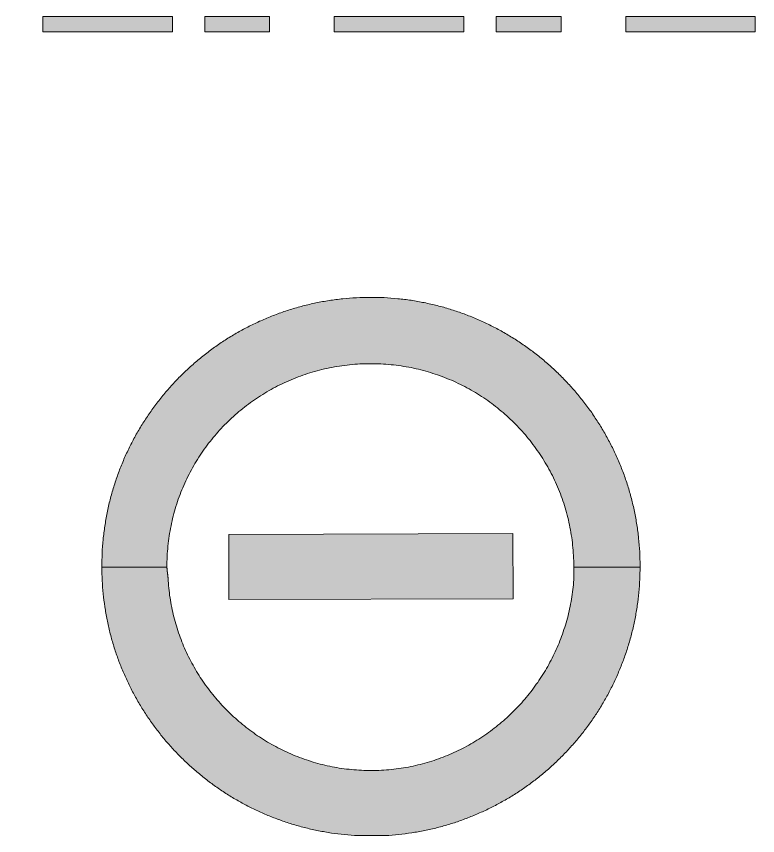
# Model space of a CAD drawing. Header units: inches. Extents: x 77.1 to 123.5, y -169 to -147.1.
# Drawn here: x 98.96 to 111.97, y -161.46 to -147.08 of the extents above; entities that cross this region are included whole.
import ezdxf

# ---------------------------------------------------------------- set-up
doc = ezdxf.new("R2010")
doc.units = ezdxf.units.IN
doc.header["$MEASUREMENT"] = 0
doc.layers.add('Livello 1', color=7, linetype='Continuous')

# ---------------------------------------------------------------- blocks, each defined once
blk = doc.blocks.new('block 3')
at = {"layer": 'Livello 1', "true_color": 0x1c1c1b}
h = blk.add_hatch(color=250, dxfattribs=at)
h.dxf.hatch_style = 2
h.paths.add_polyline_path([(81.803, -147.357), (82.94, -147.357), (82.94, -147.084), (81.803, -147.084)])
h.paths.add_polyline_path([(84.077, -147.357), (86.351, -147.357), (86.351, -147.084), (84.077, -147.084)])
h.paths.add_polyline_path([(86.919, -147.357), (88.056, -147.357), (88.056, -147.084), (86.919, -147.084)])
h.paths.add_polyline_path([(89.193, -147.357), (91.467, -147.357), (91.467, -147.084), (89.193, -147.084)])
h.paths.add_polyline_path([(92.036, -147.357), (93.173, -147.357), (93.173, -147.084), (92.036, -147.084)])
h.paths.add_polyline_path([(94.31, -147.357), (96.584, -147.357), (96.584, -147.084), (94.31, -147.084)])
h.paths.add_polyline_path([(97.152, -147.357), (98.289, -147.357), (98.289, -147.084), (97.152, -147.084)])
h.paths.add_polyline_path([(99.426, -147.357), (101.7, -147.357), (101.7, -147.084), (99.426, -147.084)])
h.paths.add_polyline_path([(102.269, -147.357), (103.406, -147.357), (103.406, -147.084), (102.269, -147.084)])
h.paths.add_polyline_path([(104.542, -147.357), (106.817, -147.357), (106.817, -147.084), (104.542, -147.084)])
h.paths.add_polyline_path([(107.385, -147.357), (108.522, -147.357), (108.522, -147.084), (107.385, -147.084)])
h.paths.add_polyline_path([(109.659, -147.357), (111.933, -147.357), (111.933, -147.084), (109.659, -147.084)])
h.paths.add_polyline_path([(112.501, -147.357), (113.638, -147.357), (113.638, -147.084), (112.501, -147.084)])
h.paths.add_polyline_path([(114.776, -147.357), (117.05, -147.357), (117.05, -147.084), (114.776, -147.084)])
h.paths.add_polyline_path([(117.618, -147.357), (118.755, -147.357), (118.755, -147.084), (117.618, -147.084)])
h.paths.add_polyline_path([(119.892, -147.357), (122.166, -147.357), (122.166, -147.084), (119.892, -147.084)])
at = {"layer": 'Livello 1', "lineweight": 0}
for points in [[(99.426, -147.357), (101.7, -147.357), (101.7, -147.084), (99.426, -147.084), (99.426, -147.357)], [(102.269, -147.357), (103.406, -147.357), (103.406, -147.084), (102.269, -147.084), (102.269, -147.357)], [(104.542, -147.357), (106.817, -147.357), (106.817, -147.084), (104.542, -147.084), (104.542, -147.357)], [(107.385, -147.357), (108.522, -147.357), (108.522, -147.084), (107.385, -147.084), (107.385, -147.357)], [(109.659, -147.357), (111.933, -147.357), (111.933, -147.084), (109.659, -147.084), (109.659, -147.357)]]:
    blk.add_lwpolyline(points, dxfattribs=at)
blk = doc.blocks.new('block 8')
at = {"layer": 'Livello 1', "true_color": 0xffffff}
h = blk.add_hatch(color=7, dxfattribs=at)
h.dxf.hatch_style = 2
edge = h.paths.add_edge_path()
edge.add_spline(control_points=[(108.746, -156.746), (108.746, -156.746), (108.746, -156.739), (108.746, -156.739), (108.746, -156.739), (108.746, -156.731), (108.746, -156.731), (108.746, -156.669), (108.744, -156.608), (108.741, -156.547), (108.737, -156.486), (108.733, -156.426), (108.726, -156.365), (108.72, -156.305), (108.712, -156.246), (108.703, -156.187), (108.694, -156.127), (108.683, -156.069), (108.671, -156.011), (108.659, -155.953), (108.646, -155.895), (108.631, -155.838), (108.616, -155.781), (108.6, -155.725), (108.582, -155.669), (108.565, -155.613), (108.546, -155.558), (108.526, -155.503), (108.505, -155.449), (108.484, -155.395), (108.461, -155.341), (108.438, -155.288), (108.414, -155.236), (108.389, -155.184), (108.364, -155.132), (108.338, -155.081), (108.31, -155.03), (108.282, -154.98), (108.253, -154.93), (108.223, -154.882), (108.194, -154.833), (108.162, -154.785), (108.13, -154.737), (108.098, -154.69), (108.065, -154.644), (108.03, -154.598), (107.996, -154.553), (107.961, -154.508), (107.924, -154.464), (107.888, -154.42), (107.85, -154.377), (107.812, -154.335), (107.773, -154.294), (107.734, -154.252), (107.693, -154.212), (107.653, -154.172), (107.611, -154.133), (107.569, -154.095), (107.527, -154.057), (107.484, -154.02), (107.439, -153.984), (107.395, -153.948), (107.35, -153.913), (107.305, -153.879), (107.259, -153.845), (107.212, -153.812), (107.165, -153.78), (107.117, -153.749), (107.069, -153.718), (107.02, -153.688), (106.971, -153.659), (106.921, -153.631), (106.871, -153.603), (106.82, -153.576), (106.769, -153.55), (106.717, -153.526), (106.665, -153.501), (106.613, -153.477), (106.559, -153.455), (106.506, -153.433), (106.452, -153.412), (106.398, -153.392), (106.343, -153.372), (106.288, -153.354), (106.233, -153.337), (106.177, -153.32), (106.121, -153.304), (106.064, -153.289), (106.007, -153.275), (105.95, -153.262), (105.892, -153.25), (105.834, -153.239), (105.776, -153.229), (105.717, -153.22), (105.659, -153.211), (105.599, -153.204), (105.54, -153.198), (105.48, -153.192), (105.42, -153.187), (105.36, -153.184), (105.299, -153.182), (105.239, -153.18), (105.178, -153.18), (105.116, -153.18), (105.054, -153.182), (104.993, -153.185), (104.932, -153.189), (104.872, -153.193), (104.811, -153.199), (104.751, -153.206), (104.692, -153.213), (104.632, -153.222), (104.573, -153.231), (104.514, -153.242), (104.456, -153.254), (104.398, -153.266), (104.34, -153.279), (104.283, -153.294), (104.226, -153.308), (104.169, -153.324), (104.113, -153.342), (104.057, -153.359), (104.002, -153.378), (103.947, -153.398), (103.892, -153.418), (103.838, -153.439), (103.784, -153.462), (103.731, -153.484), (103.678, -153.508), (103.626, -153.533), (103.574, -153.558), (103.522, -153.584), (103.472, -153.612), (103.421, -153.639), (103.371, -153.668), (103.322, -153.697), (103.273, -153.727), (103.224, -153.758), (103.177, -153.79), (103.129, -153.822), (103.082, -153.855), (103.037, -153.889), (102.991, -153.923), (102.946, -153.959), (102.901, -153.995), (102.857, -154.031), (102.814, -154.068), (102.772, -154.107), (102.729, -154.145), (102.688, -154.184), (102.648, -154.225), (102.607, -154.265), (102.568, -154.306), (102.529, -154.348), (102.491, -154.39), (102.453, -154.433), (102.417, -154.477), (102.381, -154.521), (102.345, -154.566), (102.311, -154.612), (102.277, -154.658), (102.244, -154.704), (102.212, -154.752), (102.179, -154.799), (102.149, -154.847), (102.119, -154.896), (102.089, -154.945), (102.06, -154.995), (102.033, -155.046), (102.005, -155.096), (101.979, -155.147), (101.954, -155.199), (101.929, -155.251), (101.905, -155.304), (101.883, -155.357), (101.86, -155.411), (101.839, -155.465), (101.819, -155.519), (101.799, -155.574), (101.78, -155.629), (101.763, -155.685), (101.746, -155.741), (101.73, -155.798), (101.715, -155.855), (101.701, -155.912), (101.687, -155.969), (101.676, -156.028), (101.664, -156.086), (101.653, -156.144), (101.645, -156.204), (101.636, -156.263), (101.628, -156.322), (101.622, -156.383), (101.616, -156.443), (101.612, -156.503), (101.609, -156.564), (101.606, -156.625), (101.604, -156.687), (101.605, -156.748), (101.605, -156.749), (101.605, -156.75), (101.605, -156.751), (101.605, -156.751), (100.462, -156.751), (100.462, -156.751), (100.462, -156.669), (100.464, -156.588), (100.467, -156.508), (100.471, -156.427), (100.477, -156.347), (100.485, -156.267), (100.493, -156.188), (100.503, -156.109), (100.515, -156.03), (100.526, -155.952), (100.54, -155.874), (100.555, -155.797), (100.571, -155.72), (100.588, -155.644), (100.607, -155.568), (100.627, -155.493), (100.648, -155.418), (100.67, -155.344), (100.693, -155.27), (100.718, -155.196), (100.744, -155.124), (100.77, -155.051), (100.798, -154.98), (100.828, -154.909), (100.858, -154.838), (100.889, -154.768), (100.922, -154.699), (100.955, -154.631), (100.989, -154.563), (101.026, -154.495), (101.062, -154.428), (101.099, -154.362), (101.139, -154.297), (101.178, -154.232), (101.219, -154.168), (101.261, -154.105), (101.303, -154.043), (101.347, -153.981), (101.392, -153.92), (101.437, -153.859), (101.484, -153.8), (101.532, -153.741), (101.58, -153.683), (101.629, -153.626), (101.68, -153.57), (101.73, -153.514), (101.782, -153.459), (101.835, -153.405), (101.889, -153.352), (101.943, -153.299), (101.999, -153.249), (102.055, -153.198), (102.112, -153.148), (102.17, -153.1), (102.228, -153.052), (102.288, -153.005), (102.348, -152.959), (102.409, -152.914), (102.47, -152.87), (102.533, -152.827), (102.596, -152.785), (102.659, -152.744), (102.724, -152.704), (102.789, -152.665), (102.855, -152.627), (102.922, -152.59), (102.989, -152.554), (103.056, -152.519), (103.125, -152.485), (103.194, -152.452), (103.264, -152.421), (103.334, -152.391), (103.405, -152.361), (103.476, -152.332), (103.549, -152.306), (103.621, -152.279), (103.694, -152.254), (103.768, -152.231), (103.842, -152.208), (103.917, -152.186), (103.993, -152.167), (104.068, -152.147), (104.144, -152.13), (104.221, -152.114), (104.298, -152.098), (104.376, -152.084), (104.454, -152.072), (104.532, -152.06), (104.611, -152.049), (104.691, -152.041), (104.77, -152.033), (104.85, -152.027), (104.931, -152.022), (105.012, -152.018), (105.093, -152.016), (105.175, -152.016), (105.256, -152.015), (105.336, -152.017), (105.416, -152.021), (105.497, -152.025), (105.576, -152.031), (105.655, -152.039), (105.734, -152.047), (105.813, -152.057), (105.891, -152.068), (105.968, -152.08), (106.046, -152.094), (106.122, -152.109), (106.199, -152.125), (106.275, -152.142), (106.35, -152.161), (106.426, -152.18), (106.5, -152.201), (106.574, -152.224), (106.648, -152.247), (106.721, -152.272), (106.793, -152.298), (106.865, -152.324), (106.937, -152.352), (107.008, -152.382), (107.078, -152.411), (107.148, -152.443), (107.217, -152.476), (107.286, -152.509), (107.354, -152.543), (107.421, -152.579), (107.488, -152.615), (107.554, -152.653), (107.619, -152.692), (107.684, -152.732), (107.748, -152.772), (107.811, -152.815), (107.874, -152.857), (107.936, -152.901), (107.996, -152.946), (108.057, -152.991), (108.117, -153.037), (108.175, -153.085), (108.234, -153.133), (108.291, -153.183), (108.348, -153.233), (108.404, -153.284), (108.459, -153.336), (108.512, -153.389), (108.566, -153.442), (108.618, -153.497), (108.67, -153.553), (108.721, -153.609), (108.77, -153.666), (108.819, -153.724), (108.867, -153.782), (108.914, -153.841), (108.96, -153.902), (109.006, -153.962), (109.05, -154.024), (109.093, -154.087), (109.135, -154.149), (109.177, -154.213), (109.217, -154.278), (109.256, -154.343), (109.295, -154.409), (109.331, -154.476), (109.368, -154.542), (109.403, -154.61), (109.437, -154.679), (109.47, -154.748), (109.502, -154.817), (109.532, -154.888), (109.562, -154.959), (109.591, -155.03), (109.618, -155.103), (109.645, -155.175), (109.67, -155.248), (109.693, -155.322), (109.716, -155.396), (109.738, -155.471), (109.758, -155.546), (109.777, -155.622), (109.795, -155.698), (109.811, -155.775), (109.827, -155.852), (109.841, -155.93), (109.854, -156.008), (109.866, -156.086), (109.876, -156.165), (109.884, -156.245), (109.893, -156.324), (109.899, -156.404), (109.903, -156.485), (109.908, -156.566), (109.91, -156.647), (109.91, -156.728), (109.91, -156.736), (109.91, -156.743), (109.91, -156.751), (109.91, -156.751), (108.746, -156.751), (108.746, -156.751), (108.746, -156.751), (108.746, -156.746), (108.746, -156.746)], knot_values=[0, 0, 0, 0, 1, 1, 1, 2, 2, 2, 3, 3, 3, 4, 4, 4, 5, 5, 5, 6, 6, 6, 7, 7, 7, 8, 8, 8, 9, 9, 9, 10, 10, 10, 11, 11, 11, 12, 12, 12, 13, 13, 13, 14, 14, 14, 15, 15, 15, 16, 16, 16, 17, 17, 17, 18, 18, 18, 19, 19, 19, 20, 20, 20, 21, 21, 21, 22, 22, 22, 23, 23, 23, 24, 24, 24, 25, 25, 25, 26, 26, 26, 27, 27, 27, 28, 28, 28, 29, 29, 29, 30, 30, 30, 31, 31, 31, 32, 32, 32, 33, 33, 33, 34, 34, 34, 35, 35, 35, 36, 36, 36, 37, 37, 37, 38, 38, 38, 39, 39, 39, 40, 40, 40, 41, 41, 41, 42, 42, 42, 43, 43, 43, 44, 44, 44, 45, 45, 45, 46, 46, 46, 47, 47, 47, 48, 48, 48, 49, 49, 49, 50, 50, 50, 51, 51, 51, 52, 52, 52, 53, 53, 53, 54, 54, 54, 55, 55, 55, 56, 56, 56, 57, 57, 57, 58, 58, 58, 59, 59, 59, 60, 60, 60, 61, 61, 61, 62, 62, 62, 63, 63, 63, 64, 64, 64, 65, 65, 65, 66, 66, 66, 67, 67, 67, 68, 68, 68, 69, 69, 69, 70, 70, 70, 71, 71, 71, 72, 72, 72, 73, 73, 73, 74, 74, 74, 75, 75, 75, 76, 76, 76, 77, 77, 77, 78, 78, 78, 79, 79, 79, 80, 80, 80, 81, 81, 81, 82, 82, 82, 83, 83, 83, 84, 84, 84, 85, 85, 85, 86, 86, 86, 87, 87, 87, 88, 88, 88, 89, 89, 89, 90, 90, 90, 91, 91, 91, 92, 92, 92, 93, 93, 93, 94, 94, 94, 95, 95, 95, 96, 96, 96, 97, 97, 97, 98, 98, 98, 99, 99, 99, 100, 100, 100, 101, 101, 101, 102, 102, 102, 103, 103, 103, 104, 104, 104, 105, 105, 105, 106, 106, 106, 107, 107, 107, 108, 108, 108, 109, 109, 109, 110, 110, 110, 111, 111, 111, 112, 112, 112, 113, 113, 113, 114, 114, 114, 115, 115, 115, 116, 116, 116, 117, 117, 117, 118, 118, 118, 119, 119, 119, 120, 120, 120, 121, 121, 121, 122, 122, 122, 123, 123, 123, 124, 124, 124, 125, 125, 125, 126, 126, 126, 127, 127, 127, 128, 128, 128, 129, 129, 129, 130, 130, 130, 131, 131, 131, 132, 132, 132, 133, 133, 133, 134, 134, 134, 135, 135, 135, 135], degree=3, periodic=1)
h = blk.add_hatch(color=7, dxfattribs=at)
h.dxf.hatch_style = 2
edge = h.paths.add_edge_path()
edge.add_spline(control_points=[(109.888, -157.197), (109.881, -157.273), (109.872, -157.35), (109.861, -157.426), (109.85, -157.502), (109.837, -157.577), (109.822, -157.652), (109.808, -157.726), (109.792, -157.8), (109.774, -157.874), (109.756, -157.947), (109.736, -158.02), (109.714, -158.092), (109.693, -158.164), (109.67, -158.235), (109.645, -158.306), (109.621, -158.376), (109.594, -158.446), (109.566, -158.515), (109.538, -158.584), (109.509, -158.652), (109.478, -158.719), (109.447, -158.787), (109.414, -158.853), (109.38, -158.918), (109.346, -158.984), (109.311, -159.049), (109.274, -159.112), (109.237, -159.176), (109.198, -159.239), (109.159, -159.301), (109.119, -159.362), (109.077, -159.423), (109.035, -159.483), (108.992, -159.543), (108.948, -159.601), (108.903, -159.659), (108.858, -159.717), (108.811, -159.773), (108.763, -159.829), (108.716, -159.884), (108.666, -159.939), (108.616, -159.992), (108.566, -160.045), (108.514, -160.097), (108.461, -160.148), (108.409, -160.198), (108.355, -160.248), (108.3, -160.296), (108.245, -160.345), (108.188, -160.392), (108.131, -160.437), (108.074, -160.483), (108.015, -160.528), (107.956, -160.571), (107.897, -160.614), (107.836, -160.656), (107.775, -160.696), (107.713, -160.736), (107.651, -160.775), (107.587, -160.813), (107.524, -160.85), (107.459, -160.887), (107.394, -160.921), (107.329, -160.956), (107.262, -160.989), (107.195, -161.021), (107.128, -161.052), (107.06, -161.082), (106.991, -161.111), (106.922, -161.139), (106.853, -161.166), (106.782, -161.192), (106.712, -161.217), (106.641, -161.241), (106.569, -161.263), (106.497, -161.285), (106.424, -161.305), (106.351, -161.324), (106.277, -161.343), (106.203, -161.36), (106.128, -161.375), (106.054, -161.39), (105.978, -161.403), (105.902, -161.415), (105.826, -161.427), (105.75, -161.437), (105.672, -161.445), (105.595, -161.453), (105.517, -161.459), (105.439, -161.463), (105.439, -161.463), (105.424, -161.463), (105.424, -161.463), (105.424, -161.463), (105.409, -161.463), (105.409, -161.463), (105.409, -161.463), (105.394, -161.463), (105.394, -161.463), (105.394, -161.463), (105.379, -161.463), (105.379, -161.463), (105.379, -161.463), (105.364, -161.463), (105.364, -161.463), (105.364, -161.463), (105.349, -161.463), (105.349, -161.463), (105.349, -161.463), (105.333, -161.464), (105.333, -161.464), (105.333, -161.464), (105.318, -161.464), (105.318, -161.464), (105.318, -161.464), (105.303, -161.464), (105.303, -161.464), (105.303, -161.464), (105.288, -161.464), (105.288, -161.464), (105.288, -161.464), (105.273, -161.464), (105.273, -161.464), (105.273, -161.464), (105.258, -161.464), (105.258, -161.464), (105.258, -161.464), (105.243, -161.464), (105.243, -161.464), (105.243, -161.464), (105.228, -161.464), (105.228, -161.464), (105.228, -161.464), (105.213, -161.464), (105.213, -161.464), (105.213, -161.464), (105.197, -161.464), (105.197, -161.464), (105.197, -161.464), (105.182, -161.464), (105.182, -161.464), (105.182, -161.464), (105.167, -161.464), (105.167, -161.464), (105.167, -161.464), (105.152, -161.464), (105.152, -161.464), (105.152, -161.464), (105.137, -161.464), (105.137, -161.464), (105.137, -161.464), (105.122, -161.464), (105.122, -161.464), (105.122, -161.464), (105.107, -161.464), (105.107, -161.464), (105.107, -161.464), (105.092, -161.464), (105.092, -161.464), (105.092, -161.464), (105.077, -161.464), (105.077, -161.464), (105.077, -161.464), (105.062, -161.464), (105.062, -161.464), (105.062, -161.464), (105.046, -161.464), (105.046, -161.464), (105.046, -161.464), (105.031, -161.464), (105.031, -161.464), (105.031, -161.464), (105.016, -161.464), (105.016, -161.464), (105.016, -161.464), (105.001, -161.464), (105.001, -161.464), (105.001, -161.464), (104.986, -161.464), (104.986, -161.464), (104.986, -161.464), (104.971, -161.464), (104.971, -161.464), (104.971, -161.464), (104.956, -161.464), (104.956, -161.464), (104.878, -161.46), (104.8, -161.455), (104.723, -161.447), (104.645, -161.439), (104.569, -161.43), (104.493, -161.419), (104.416, -161.407), (104.341, -161.394), (104.266, -161.379), (104.191, -161.364), (104.117, -161.348), (104.044, -161.329), (103.97, -161.311), (103.897, -161.291), (103.825, -161.269), (103.753, -161.248), (103.682, -161.224), (103.611, -161.199), (103.541, -161.174), (103.471, -161.148), (103.402, -161.119), (103.333, -161.091), (103.265, -161.062), (103.198, -161.03), (103.13, -160.999), (103.064, -160.966), (102.998, -160.932), (102.933, -160.898), (102.868, -160.862), (102.805, -160.824), (102.741, -160.787), (102.678, -160.749), (102.617, -160.708), (102.555, -160.668), (102.494, -160.627), (102.435, -160.584), (102.375, -160.541), (102.316, -160.497), (102.259, -160.452), (102.201, -160.406), (102.145, -160.359), (102.09, -160.311), (102.034, -160.263), (101.98, -160.214), (101.927, -160.163), (101.874, -160.113), (101.822, -160.061), (101.772, -160.008), (101.721, -159.955), (101.672, -159.901), (101.624, -159.846), (101.575, -159.791), (101.529, -159.734), (101.483, -159.677), (101.438, -159.62), (101.393, -159.561), (101.35, -159.501), (101.308, -159.442), (101.266, -159.381), (101.226, -159.32), (101.186, -159.258), (101.147, -159.196), (101.11, -159.132), (101.073, -159.069), (101.037, -159.004), (101.002, -158.939), (100.968, -158.873), (100.935, -158.807), (100.904, -158.74), (100.872, -158.673), (100.843, -158.605), (100.814, -158.536), (100.786, -158.467), (100.759, -158.397), (100.734, -158.327), (100.709, -158.257), (100.686, -158.186), (100.664, -158.114), (100.642, -158.042), (100.622, -157.969), (100.604, -157.896), (100.586, -157.823), (100.569, -157.749), (100.554, -157.674), (100.539, -157.599), (100.526, -157.524), (100.515, -157.448), (100.503, -157.373), (100.494, -157.296), (100.486, -157.219), (100.478, -157.142), (100.472, -157.065), (100.468, -156.987), (100.464, -156.909), (100.462, -156.83), (100.462, -156.751), (100.462, -156.751), (100.462, -156.751), (100.462, -156.751), (100.462, -156.751), (101.605, -156.751), (101.605, -156.751), (101.605, -156.752), (101.605, -156.753), (101.605, -156.755), (101.605, -156.757), (101.605, -156.759), (101.605, -156.761), (101.605, -156.763), (101.605, -156.766), (101.605, -156.768), (101.605, -156.77), (101.605, -156.773), (101.606, -156.775), (101.606, -156.777), (101.606, -156.78), (101.606, -156.782), (101.606, -156.785), (101.606, -156.787), (101.607, -156.79), (101.607, -156.792), (101.607, -156.795), (101.607, -156.797), (101.608, -156.8), (101.608, -156.802), (101.608, -156.805), (101.608, -156.807), (101.609, -156.81), (101.609, -156.813), (101.609, -156.815), (101.61, -156.818), (101.61, -156.82), (101.61, -156.823), (101.61, -156.826), (101.611, -156.828), (101.611, -156.831), (101.611, -156.834), (101.612, -156.836), (101.612, -156.839), (101.612, -156.842), (101.613, -156.845), (101.613, -156.847), (101.613, -156.85), (101.614, -156.853), (101.614, -156.856), (101.614, -156.858), (101.615, -156.861), (101.615, -156.864), (101.615, -156.867), (101.616, -156.869), (101.616, -156.872), (101.617, -156.875), (101.617, -156.877), (101.617, -156.88), (101.618, -156.883), (101.618, -156.886), (101.618, -156.888), (101.619, -156.891), (101.619, -156.894), (101.619, -156.897), (101.62, -156.899), (101.62, -156.902), (101.62, -156.905), (101.621, -156.907), (101.621, -156.91), (101.621, -156.913), (101.622, -156.915), (101.622, -156.918), (101.622, -156.921), (101.622, -156.923), (101.623, -156.926), (101.623, -156.929), (101.623, -156.931), (101.624, -156.934), (101.624, -156.936), (101.624, -156.939), (101.624, -156.941), (101.625, -156.944), (101.625, -156.946), (101.625, -156.949), (101.625, -156.951), (101.625, -156.954), (101.626, -156.956), (101.626, -156.959), (101.626, -156.961), (101.626, -156.963), (101.626, -156.966), (101.626, -156.968), (101.627, -156.97), (101.627, -156.973), (101.627, -156.975), (101.627, -156.977), (101.627, -156.979), (101.627, -156.982), (101.627, -156.984), (101.627, -156.986), (101.627, -156.988), (101.627, -156.99), (101.631, -157.048), (101.636, -157.105), (101.642, -157.162), (101.648, -157.219), (101.656, -157.276), (101.665, -157.332), (101.674, -157.388), (101.685, -157.444), (101.697, -157.499), (101.708, -157.554), (101.721, -157.609), (101.736, -157.663), (101.75, -157.718), (101.766, -157.771), (101.783, -157.825), (101.799, -157.878), (101.818, -157.931), (101.837, -157.983), (101.856, -158.035), (101.877, -158.087), (101.898, -158.138), (101.92, -158.189), (101.943, -158.24), (101.967, -158.29), (101.991, -158.34), (102.016, -158.389), (102.043, -158.438), (102.069, -158.486), (102.096, -158.534), (102.125, -158.581), (102.153, -158.629), (102.183, -158.675), (102.213, -158.721), (102.244, -158.767), (102.275, -158.812), (102.308, -158.856), (102.341, -158.901), (102.374, -158.944), (102.409, -158.987), (102.443, -159.03), (102.479, -159.072), (102.515, -159.113), (102.552, -159.154), (102.589, -159.194), (102.628, -159.234), (102.666, -159.273), (102.705, -159.312), (102.745, -159.349), (102.785, -159.387), (102.826, -159.424), (102.868, -159.46), (102.91, -159.496), (102.952, -159.53), (102.996, -159.564), (103.039, -159.598), (103.083, -159.631), (103.128, -159.663), (103.173, -159.695), (103.219, -159.726), (103.266, -159.756), (103.312, -159.786), (103.359, -159.815), (103.407, -159.842), (103.455, -159.87), (103.504, -159.897), (103.553, -159.922), (103.602, -159.948), (103.652, -159.972), (103.703, -159.996), (103.753, -160.019), (103.804, -160.041), (103.856, -160.062), (103.908, -160.083), (103.96, -160.103), (104.013, -160.122), (104.066, -160.14), (104.12, -160.158), (104.174, -160.174), (104.228, -160.19), (104.282, -160.205), (104.337, -160.218), (104.392, -160.232), (104.448, -160.244), (104.504, -160.255), (104.56, -160.266), (104.616, -160.276), (104.673, -160.284), (104.73, -160.292), (104.787, -160.299), (104.845, -160.305), (104.902, -160.311), (104.96, -160.315), (105.019, -160.317), (105.077, -160.32), (105.136, -160.322), (105.195, -160.321), (105.254, -160.321), (105.312, -160.32), (105.371, -160.317), (105.429, -160.314), (105.487, -160.309), (105.545, -160.303), (105.602, -160.297), (105.659, -160.29), (105.716, -160.282), (105.773, -160.273), (105.829, -160.263), (105.885, -160.252), (105.94, -160.241), (105.996, -160.228), (106.05, -160.214), (106.105, -160.2), (106.16, -160.185), (106.213, -160.169), (106.267, -160.152), (106.32, -160.135), (106.373, -160.116), (106.425, -160.097), (106.477, -160.077), (106.529, -160.056), (106.58, -160.035), (106.631, -160.012), (106.681, -159.989), (106.732, -159.965), (106.781, -159.94), (106.83, -159.915), (106.879, -159.889), (106.927, -159.862), (106.975, -159.834), (107.022, -159.806), (107.069, -159.777), (107.115, -159.747), (107.161, -159.717), (107.207, -159.685), (107.251, -159.653), (107.296, -159.621), (107.34, -159.588), (107.383, -159.554), (107.426, -159.52), (107.468, -159.485), (107.51, -159.449), (107.551, -159.413), (107.592, -159.376), (107.631, -159.338), (107.671, -159.3), (107.71, -159.261), (107.748, -159.221), (107.786, -159.182), (107.823, -159.141), (107.859, -159.1), (107.895, -159.059), (107.931, -159.017), (107.965, -158.974), (107.999, -158.931), (108.032, -158.887), (108.065, -158.842), (108.097, -158.798), (108.128, -158.753), (108.159, -158.707), (108.189, -158.661), (108.218, -158.614), (108.247, -158.567), (108.275, -158.519), (108.302, -158.471), (108.328, -158.422), (108.354, -158.374), (108.379, -158.324), (108.403, -158.274), (108.427, -158.224), (108.45, -158.174), (108.472, -158.122), (108.493, -158.071), (108.514, -158.019), (108.533, -157.967), (108.552, -157.915), (108.571, -157.862), (108.587, -157.808), (108.604, -157.755), (108.62, -157.701), (108.635, -157.647), (108.649, -157.592), (108.662, -157.537), (108.674, -157.482), (108.686, -157.427), (108.697, -157.371), (108.706, -157.315), (108.715, -157.259), (108.724, -157.202), (108.73, -157.145), (108.737, -157.088), (108.742, -157.031), (108.746, -156.973), (108.746, -156.973), (108.746, -156.965), (108.746, -156.965), (108.746, -156.965), (108.746, -156.958), (108.746, -156.958), (108.746, -156.958), (108.746, -156.95), (108.746, -156.95), (108.746, -156.95), (108.746, -156.943), (108.746, -156.943), (108.746, -156.943), (108.746, -156.935), (108.746, -156.935), (108.746, -156.935), (108.746, -156.928), (108.746, -156.928), (108.746, -156.928), (108.746, -156.92), (108.746, -156.92), (108.746, -156.92), (108.746, -156.912), (108.746, -156.912), (108.746, -156.912), (108.746, -156.905), (108.746, -156.905), (108.746, -156.905), (108.746, -156.897), (108.746, -156.897), (108.746, -156.897), (108.746, -156.89), (108.746, -156.89), (108.746, -156.89), (108.746, -156.882), (108.746, -156.882), (108.746, -156.882), (108.746, -156.875), (108.746, -156.875), (108.746, -156.875), (108.746, -156.867), (108.746, -156.867), (108.746, -156.867), (108.746, -156.86), (108.746, -156.86), (108.746, -156.86), (108.746, -156.852), (108.746, -156.852), (108.746, -156.852), (108.746, -156.845), (108.746, -156.845), (108.746, -156.845), (108.746, -156.837), (108.746, -156.837), (108.746, -156.837), (108.746, -156.829), (108.746, -156.829), (108.746, -156.829), (108.746, -156.822), (108.746, -156.822), (108.746, -156.822), (108.746, -156.814), (108.746, -156.814), (108.746, -156.814), (108.746, -156.807), (108.746, -156.807), (108.746, -156.807), (108.746, -156.799), (108.746, -156.799), (108.746, -156.799), (108.746, -156.792), (108.746, -156.792), (108.746, -156.792), (108.746, -156.784), (108.746, -156.784), (108.746, -156.784), (108.746, -156.777), (108.746, -156.777), (108.746, -156.777), (108.746, -156.769), (108.746, -156.769), (108.746, -156.769), (108.746, -156.761), (108.746, -156.761), (108.746, -156.761), (108.746, -156.754), (108.746, -156.754), (108.746, -156.754), (108.746, -156.751), (108.746, -156.751), (108.746, -156.751), (109.91, -156.751), (109.91, -156.751), (109.909, -156.822), (109.908, -156.893), (109.905, -156.964), (109.901, -157.042), (109.896, -157.12), (109.888, -157.197)], knot_values=[0, 0, 0, 0, 1, 1, 1, 2, 2, 2, 3, 3, 3, 4, 4, 4, 5, 5, 5, 6, 6, 6, 7, 7, 7, 8, 8, 8, 9, 9, 9, 10, 10, 10, 11, 11, 11, 12, 12, 12, 13, 13, 13, 14, 14, 14, 15, 15, 15, 16, 16, 16, 17, 17, 17, 18, 18, 18, 19, 19, 19, 20, 20, 20, 21, 21, 21, 22, 22, 22, 23, 23, 23, 24, 24, 24, 25, 25, 25, 26, 26, 26, 27, 27, 27, 28, 28, 28, 29, 29, 29, 30, 30, 30, 31, 31, 31, 32, 32, 32, 33, 33, 33, 34, 34, 34, 35, 35, 35, 36, 36, 36, 37, 37, 37, 38, 38, 38, 39, 39, 39, 40, 40, 40, 41, 41, 41, 42, 42, 42, 43, 43, 43, 44, 44, 44, 45, 45, 45, 46, 46, 46, 47, 47, 47, 48, 48, 48, 49, 49, 49, 50, 50, 50, 51, 51, 51, 52, 52, 52, 53, 53, 53, 54, 54, 54, 55, 55, 55, 56, 56, 56, 57, 57, 57, 58, 58, 58, 59, 59, 59, 60, 60, 60, 61, 61, 61, 62, 62, 62, 63, 63, 63, 64, 64, 64, 65, 65, 65, 66, 66, 66, 67, 67, 67, 68, 68, 68, 69, 69, 69, 70, 70, 70, 71, 71, 71, 72, 72, 72, 73, 73, 73, 74, 74, 74, 75, 75, 75, 76, 76, 76, 77, 77, 77, 78, 78, 78, 79, 79, 79, 80, 80, 80, 81, 81, 81, 82, 82, 82, 83, 83, 83, 84, 84, 84, 85, 85, 85, 86, 86, 86, 87, 87, 87, 88, 88, 88, 89, 89, 89, 90, 90, 90, 91, 91, 91, 92, 92, 92, 93, 93, 93, 94, 94, 94, 95, 95, 95, 96, 96, 96, 97, 97, 97, 98, 98, 98, 99, 99, 99, 100, 100, 100, 101, 101, 101, 102, 102, 102, 103, 103, 103, 104, 104, 104, 105, 105, 105, 106, 106, 106, 107, 107, 107, 108, 108, 108, 109, 109, 109, 110, 110, 110, 111, 111, 111, 112, 112, 112, 113, 113, 113, 114, 114, 114, 115, 115, 115, 116, 116, 116, 117, 117, 117, 118, 118, 118, 119, 119, 119, 120, 120, 120, 121, 121, 121, 122, 122, 122, 123, 123, 123, 124, 124, 124, 125, 125, 125, 126, 126, 126, 127, 127, 127, 128, 128, 128, 129, 129, 129, 130, 130, 130, 131, 131, 131, 132, 132, 132, 133, 133, 133, 134, 134, 134, 135, 135, 135, 136, 136, 136, 137, 137, 137, 138, 138, 138, 139, 139, 139, 140, 140, 140, 141, 141, 141, 142, 142, 142, 143, 143, 143, 144, 144, 144, 145, 145, 145, 146, 146, 146, 147, 147, 147, 148, 148, 148, 149, 149, 149, 150, 150, 150, 151, 151, 151, 152, 152, 152, 153, 153, 153, 154, 154, 154, 155, 155, 155, 156, 156, 156, 157, 157, 157, 158, 158, 158, 159, 159, 159, 160, 160, 160, 161, 161, 161, 162, 162, 162, 163, 163, 163, 164, 164, 164, 165, 165, 165, 166, 166, 166, 167, 167, 167, 168, 168, 168, 169, 169, 169, 170, 170, 170, 171, 171, 171, 172, 172, 172, 173, 173, 173, 174, 174, 174, 175, 175, 175, 176, 176, 176, 177, 177, 177, 178, 178, 178, 179, 179, 179, 180, 180, 180, 181, 181, 181, 182, 182, 182, 183, 183, 183, 184, 184, 184, 185, 185, 185, 186, 186, 186, 187, 187, 187, 188, 188, 188, 189, 189, 189, 190, 190, 190, 191, 191, 191, 192, 192, 192, 193, 193, 193, 194, 194, 194, 195, 195, 195, 196, 196, 196, 197, 197, 197, 198, 198, 198, 199, 199, 199, 200, 200, 200, 201, 201, 201, 202, 202, 202, 203, 203, 203, 204, 204, 204, 205, 205, 205, 206, 206, 206, 207, 207, 207, 208, 208, 208, 209, 209, 209, 210, 210, 210, 211, 211, 211, 212, 212, 212, 213, 213, 213, 214, 214, 214, 215, 215, 215, 216, 216, 216, 217, 217, 217, 218, 218, 218, 219, 219, 219, 220, 220, 220, 221, 221, 221, 222, 222, 222, 223, 223, 223, 224, 224, 224, 225, 225, 225, 225], degree=3, periodic=1)
at = {"layer": 'Livello 1', "lineweight": 0}
for points, knots in [([(108.746, -156.746), (108.746, -156.746), (108.746, -156.739), (108.746, -156.739), (108.746, -156.739), (108.746, -156.731), (108.746, -156.731), (108.746, -156.669), (108.744, -156.608), (108.741, -156.547), (108.737, -156.486), (108.733, -156.426), (108.726, -156.365), (108.72, -156.305), (108.712, -156.246), (108.703, -156.187), (108.694, -156.127), (108.683, -156.069), (108.671, -156.011), (108.659, -155.953), (108.646, -155.895), (108.631, -155.838), (108.616, -155.781), (108.6, -155.725), (108.582, -155.669), (108.565, -155.613), (108.546, -155.558), (108.526, -155.503), (108.505, -155.449), (108.484, -155.395), (108.461, -155.341), (108.438, -155.288), (108.414, -155.236), (108.389, -155.184), (108.364, -155.132), (108.338, -155.081), (108.31, -155.03), (108.282, -154.98), (108.253, -154.93), (108.223, -154.882), (108.194, -154.833), (108.162, -154.785), (108.13, -154.737), (108.098, -154.69), (108.065, -154.644), (108.03, -154.598), (107.996, -154.553), (107.961, -154.508), (107.924, -154.464), (107.888, -154.42), (107.85, -154.377), (107.812, -154.335), (107.773, -154.294), (107.734, -154.252), (107.693, -154.212), (107.653, -154.172), (107.611, -154.133), (107.569, -154.095), (107.527, -154.057), (107.484, -154.02), (107.439, -153.984), (107.395, -153.948), (107.35, -153.913), (107.305, -153.879), (107.259, -153.845), (107.212, -153.812), (107.165, -153.78), (107.117, -153.749), (107.069, -153.718), (107.02, -153.688), (106.971, -153.659), (106.921, -153.631), (106.871, -153.603), (106.82, -153.576), (106.769, -153.55), (106.717, -153.526), (106.665, -153.501), (106.613, -153.477), (106.559, -153.455), (106.506, -153.433), (106.452, -153.412), (106.398, -153.392), (106.343, -153.372), (106.288, -153.354), (106.233, -153.337), (106.177, -153.32), (106.121, -153.304), (106.064, -153.289), (106.007, -153.275), (105.95, -153.262), (105.892, -153.25), (105.834, -153.239), (105.776, -153.229), (105.717, -153.22), (105.659, -153.211), (105.599, -153.204), (105.54, -153.198), (105.48, -153.192), (105.42, -153.187), (105.36, -153.184), (105.299, -153.182), (105.239, -153.18), (105.178, -153.18), (105.116, -153.18), (105.054, -153.182), (104.993, -153.185), (104.932, -153.189), (104.872, -153.193), (104.811, -153.199), (104.751, -153.206), (104.692, -153.213), (104.632, -153.222), (104.573, -153.231), (104.514, -153.242), (104.456, -153.254), (104.398, -153.266), (104.34, -153.279), (104.283, -153.294), (104.226, -153.308), (104.169, -153.324), (104.113, -153.342), (104.057, -153.359), (104.002, -153.378), (103.947, -153.398), (103.892, -153.418), (103.838, -153.439), (103.784, -153.462), (103.731, -153.484), (103.678, -153.508), (103.626, -153.533), (103.574, -153.558), (103.522, -153.584), (103.472, -153.612), (103.421, -153.639), (103.371, -153.668), (103.322, -153.697), (103.273, -153.727), (103.224, -153.758), (103.177, -153.79), (103.129, -153.822), (103.082, -153.855), (103.037, -153.889), (102.991, -153.923), (102.946, -153.959), (102.901, -153.995), (102.857, -154.031), (102.814, -154.068), (102.772, -154.107), (102.729, -154.145), (102.688, -154.184), (102.648, -154.225), (102.607, -154.265), (102.568, -154.306), (102.529, -154.348), (102.491, -154.39), (102.453, -154.433), (102.417, -154.477), (102.381, -154.521), (102.345, -154.566), (102.311, -154.612), (102.277, -154.658), (102.244, -154.704), (102.212, -154.752), (102.179, -154.799), (102.149, -154.847), (102.119, -154.896), (102.089, -154.945), (102.06, -154.995), (102.033, -155.046), (102.005, -155.096), (101.979, -155.147), (101.954, -155.199), (101.929, -155.251), (101.905, -155.304), (101.883, -155.357), (101.86, -155.411), (101.839, -155.465), (101.819, -155.519), (101.799, -155.574), (101.78, -155.629), (101.763, -155.685), (101.746, -155.741), (101.73, -155.798), (101.715, -155.855), (101.701, -155.912), (101.687, -155.969), (101.676, -156.028), (101.664, -156.086), (101.653, -156.144), (101.645, -156.204), (101.636, -156.263), (101.628, -156.322), (101.622, -156.383), (101.616, -156.443), (101.612, -156.503), (101.609, -156.564), (101.606, -156.625), (101.604, -156.687), (101.605, -156.748), (101.605, -156.749), (101.605, -156.75), (101.605, -156.751), (101.605, -156.751), (100.462, -156.751), (100.462, -156.751), (100.462, -156.669), (100.464, -156.588), (100.467, -156.508), (100.471, -156.427), (100.477, -156.347), (100.485, -156.267), (100.493, -156.188), (100.503, -156.109), (100.515, -156.03), (100.526, -155.952), (100.54, -155.874), (100.555, -155.797), (100.571, -155.72), (100.588, -155.644), (100.607, -155.568), (100.627, -155.493), (100.648, -155.418), (100.67, -155.344), (100.693, -155.27), (100.718, -155.196), (100.744, -155.124), (100.77, -155.051), (100.798, -154.98), (100.828, -154.909), (100.858, -154.838), (100.889, -154.768), (100.922, -154.699), (100.955, -154.631), (100.989, -154.563), (101.026, -154.495), (101.062, -154.428), (101.099, -154.362), (101.139, -154.297), (101.178, -154.232), (101.219, -154.168), (101.261, -154.105), (101.303, -154.043), (101.347, -153.981), (101.392, -153.92), (101.437, -153.859), (101.484, -153.8), (101.532, -153.741), (101.58, -153.683), (101.629, -153.626), (101.68, -153.57), (101.73, -153.514), (101.782, -153.459), (101.835, -153.405), (101.889, -153.352), (101.943, -153.299), (101.999, -153.249), (102.055, -153.198), (102.112, -153.148), (102.17, -153.1), (102.228, -153.052), (102.288, -153.005), (102.348, -152.959), (102.409, -152.914), (102.47, -152.87), (102.533, -152.827), (102.596, -152.785), (102.659, -152.744), (102.724, -152.704), (102.789, -152.665), (102.855, -152.627), (102.922, -152.59), (102.989, -152.554), (103.056, -152.519), (103.125, -152.485), (103.194, -152.452), (103.264, -152.421), (103.334, -152.391), (103.405, -152.361), (103.476, -152.332), (103.549, -152.306), (103.621, -152.279), (103.694, -152.254), (103.768, -152.231), (103.842, -152.208), (103.917, -152.186), (103.993, -152.167), (104.068, -152.147), (104.144, -152.13), (104.221, -152.114), (104.298, -152.098), (104.376, -152.084), (104.454, -152.072), (104.532, -152.06), (104.611, -152.049), (104.691, -152.041), (104.77, -152.033), (104.85, -152.027), (104.931, -152.022), (105.012, -152.018), (105.093, -152.016), (105.175, -152.016), (105.256, -152.015), (105.336, -152.017), (105.416, -152.021), (105.497, -152.025), (105.576, -152.031), (105.655, -152.039), (105.734, -152.047), (105.813, -152.057), (105.891, -152.068), (105.968, -152.08), (106.046, -152.094), (106.122, -152.109), (106.199, -152.125), (106.275, -152.142), (106.35, -152.161), (106.426, -152.18), (106.5, -152.201), (106.574, -152.224), (106.648, -152.247), (106.721, -152.272), (106.793, -152.298), (106.865, -152.324), (106.937, -152.352), (107.008, -152.382), (107.078, -152.411), (107.148, -152.443), (107.217, -152.476), (107.286, -152.509), (107.354, -152.543), (107.421, -152.579), (107.488, -152.615), (107.554, -152.653), (107.619, -152.692), (107.684, -152.732), (107.748, -152.772), (107.811, -152.815), (107.874, -152.857), (107.936, -152.901), (107.996, -152.946), (108.057, -152.991), (108.117, -153.037), (108.175, -153.085), (108.234, -153.133), (108.291, -153.183), (108.348, -153.233), (108.404, -153.284), (108.459, -153.336), (108.512, -153.389), (108.566, -153.442), (108.618, -153.497), (108.67, -153.553), (108.721, -153.609), (108.77, -153.666), (108.819, -153.724), (108.867, -153.782), (108.914, -153.841), (108.96, -153.902), (109.006, -153.962), (109.05, -154.024), (109.093, -154.087), (109.135, -154.149), (109.177, -154.213), (109.217, -154.278), (109.256, -154.343), (109.295, -154.409), (109.331, -154.476), (109.368, -154.542), (109.403, -154.61), (109.437, -154.679), (109.47, -154.748), (109.502, -154.817), (109.532, -154.888), (109.562, -154.959), (109.591, -155.03), (109.618, -155.103), (109.645, -155.175), (109.67, -155.248), (109.693, -155.322), (109.716, -155.396), (109.738, -155.471), (109.758, -155.546), (109.777, -155.622), (109.795, -155.698), (109.811, -155.775), (109.827, -155.852), (109.841, -155.93), (109.854, -156.008), (109.866, -156.086), (109.876, -156.165), (109.884, -156.245), (109.893, -156.324), (109.899, -156.404), (109.903, -156.485), (109.908, -156.566), (109.91, -156.647), (109.91, -156.728), (109.91, -156.736), (109.91, -156.743), (109.91, -156.751), (109.91, -156.751), (108.746, -156.751), (108.746, -156.751), (108.746, -156.751), (108.746, -156.746), (108.746, -156.746)], [0, 0, 0, 0, 1, 1, 1, 2, 2, 2, 3, 3, 3, 4, 4, 4, 5, 5, 5, 6, 6, 6, 7, 7, 7, 8, 8, 8, 9, 9, 9, 10, 10, 10, 11, 11, 11, 12, 12, 12, 13, 13, 13, 14, 14, 14, 15, 15, 15, 16, 16, 16, 17, 17, 17, 18, 18, 18, 19, 19, 19, 20, 20, 20, 21, 21, 21, 22, 22, 22, 23, 23, 23, 24, 24, 24, 25, 25, 25, 26, 26, 26, 27, 27, 27, 28, 28, 28, 29, 29, 29, 30, 30, 30, 31, 31, 31, 32, 32, 32, 33, 33, 33, 34, 34, 34, 35, 35, 35, 36, 36, 36, 37, 37, 37, 38, 38, 38, 39, 39, 39, 40, 40, 40, 41, 41, 41, 42, 42, 42, 43, 43, 43, 44, 44, 44, 45, 45, 45, 46, 46, 46, 47, 47, 47, 48, 48, 48, 49, 49, 49, 50, 50, 50, 51, 51, 51, 52, 52, 52, 53, 53, 53, 54, 54, 54, 55, 55, 55, 56, 56, 56, 57, 57, 57, 58, 58, 58, 59, 59, 59, 60, 60, 60, 61, 61, 61, 62, 62, 62, 63, 63, 63, 64, 64, 64, 65, 65, 65, 66, 66, 66, 67, 67, 67, 68, 68, 68, 69, 69, 69, 70, 70, 70, 71, 71, 71, 72, 72, 72, 73, 73, 73, 74, 74, 74, 75, 75, 75, 76, 76, 76, 77, 77, 77, 78, 78, 78, 79, 79, 79, 80, 80, 80, 81, 81, 81, 82, 82, 82, 83, 83, 83, 84, 84, 84, 85, 85, 85, 86, 86, 86, 87, 87, 87, 88, 88, 88, 89, 89, 89, 90, 90, 90, 91, 91, 91, 92, 92, 92, 93, 93, 93, 94, 94, 94, 95, 95, 95, 96, 96, 96, 97, 97, 97, 98, 98, 98, 99, 99, 99, 100, 100, 100, 101, 101, 101, 102, 102, 102, 103, 103, 103, 104, 104, 104, 105, 105, 105, 106, 106, 106, 107, 107, 107, 108, 108, 108, 109, 109, 109, 110, 110, 110, 111, 111, 111, 112, 112, 112, 113, 113, 113, 114, 114, 114, 115, 115, 115, 116, 116, 116, 117, 117, 117, 118, 118, 118, 119, 119, 119, 120, 120, 120, 121, 121, 121, 122, 122, 122, 123, 123, 123, 124, 124, 124, 125, 125, 125, 126, 126, 126, 127, 127, 127, 128, 128, 128, 129, 129, 129, 130, 130, 130, 131, 131, 131, 132, 132, 132, 133, 133, 133, 134, 134, 134, 135, 135, 135, 135]), ([(109.888, -157.197), (109.881, -157.273), (109.872, -157.35), (109.861, -157.426), (109.85, -157.502), (109.837, -157.577), (109.822, -157.652), (109.808, -157.726), (109.792, -157.8), (109.774, -157.874), (109.756, -157.947), (109.736, -158.02), (109.714, -158.092), (109.693, -158.164), (109.67, -158.235), (109.645, -158.306), (109.621, -158.376), (109.594, -158.446), (109.566, -158.515), (109.538, -158.584), (109.509, -158.652), (109.478, -158.719), (109.447, -158.787), (109.414, -158.853), (109.38, -158.918), (109.346, -158.984), (109.311, -159.049), (109.274, -159.112), (109.237, -159.176), (109.198, -159.239), (109.159, -159.301), (109.119, -159.362), (109.077, -159.423), (109.035, -159.483), (108.992, -159.543), (108.948, -159.601), (108.903, -159.659), (108.858, -159.717), (108.811, -159.773), (108.763, -159.829), (108.716, -159.884), (108.666, -159.939), (108.616, -159.992), (108.566, -160.045), (108.514, -160.097), (108.461, -160.148), (108.409, -160.198), (108.355, -160.248), (108.3, -160.296), (108.245, -160.345), (108.188, -160.392), (108.131, -160.437), (108.074, -160.483), (108.015, -160.528), (107.956, -160.571), (107.897, -160.614), (107.836, -160.656), (107.775, -160.696), (107.713, -160.736), (107.651, -160.775), (107.587, -160.813), (107.524, -160.85), (107.459, -160.887), (107.394, -160.921), (107.329, -160.956), (107.262, -160.989), (107.195, -161.021), (107.128, -161.052), (107.06, -161.082), (106.991, -161.111), (106.922, -161.139), (106.853, -161.166), (106.782, -161.192), (106.712, -161.217), (106.641, -161.241), (106.569, -161.263), (106.497, -161.285), (106.424, -161.305), (106.351, -161.324), (106.277, -161.343), (106.203, -161.36), (106.128, -161.375), (106.054, -161.39), (105.978, -161.403), (105.902, -161.415), (105.826, -161.427), (105.75, -161.437), (105.672, -161.445), (105.595, -161.453), (105.517, -161.459), (105.439, -161.463), (105.439, -161.463), (105.424, -161.463), (105.424, -161.463), (105.424, -161.463), (105.409, -161.463), (105.409, -161.463), (105.409, -161.463), (105.394, -161.463), (105.394, -161.463), (105.394, -161.463), (105.379, -161.463), (105.379, -161.463), (105.379, -161.463), (105.364, -161.463), (105.364, -161.463), (105.364, -161.463), (105.349, -161.463), (105.349, -161.463), (105.349, -161.463), (105.333, -161.464), (105.333, -161.464), (105.333, -161.464), (105.318, -161.464), (105.318, -161.464), (105.318, -161.464), (105.303, -161.464), (105.303, -161.464), (105.303, -161.464), (105.288, -161.464), (105.288, -161.464), (105.288, -161.464), (105.273, -161.464), (105.273, -161.464), (105.273, -161.464), (105.258, -161.464), (105.258, -161.464), (105.258, -161.464), (105.243, -161.464), (105.243, -161.464), (105.243, -161.464), (105.228, -161.464), (105.228, -161.464), (105.228, -161.464), (105.213, -161.464), (105.213, -161.464), (105.213, -161.464), (105.197, -161.464), (105.197, -161.464), (105.197, -161.464), (105.182, -161.464), (105.182, -161.464), (105.182, -161.464), (105.167, -161.464), (105.167, -161.464), (105.167, -161.464), (105.152, -161.464), (105.152, -161.464), (105.152, -161.464), (105.137, -161.464), (105.137, -161.464), (105.137, -161.464), (105.122, -161.464), (105.122, -161.464), (105.122, -161.464), (105.107, -161.464), (105.107, -161.464), (105.107, -161.464), (105.092, -161.464), (105.092, -161.464), (105.092, -161.464), (105.077, -161.464), (105.077, -161.464), (105.077, -161.464), (105.062, -161.464), (105.062, -161.464), (105.062, -161.464), (105.046, -161.464), (105.046, -161.464), (105.046, -161.464), (105.031, -161.464), (105.031, -161.464), (105.031, -161.464), (105.016, -161.464), (105.016, -161.464), (105.016, -161.464), (105.001, -161.464), (105.001, -161.464), (105.001, -161.464), (104.986, -161.464), (104.986, -161.464), (104.986, -161.464), (104.971, -161.464), (104.971, -161.464), (104.971, -161.464), (104.956, -161.464), (104.956, -161.464), (104.878, -161.46), (104.8, -161.455), (104.723, -161.447), (104.645, -161.439), (104.569, -161.43), (104.493, -161.419), (104.416, -161.407), (104.341, -161.394), (104.266, -161.379), (104.191, -161.364), (104.117, -161.348), (104.044, -161.329), (103.97, -161.311), (103.897, -161.291), (103.825, -161.269), (103.753, -161.248), (103.682, -161.224), (103.611, -161.199), (103.541, -161.174), (103.471, -161.148), (103.402, -161.119), (103.333, -161.091), (103.265, -161.062), (103.198, -161.03), (103.13, -160.999), (103.064, -160.966), (102.998, -160.932), (102.933, -160.898), (102.868, -160.862), (102.805, -160.824), (102.741, -160.787), (102.678, -160.749), (102.617, -160.708), (102.555, -160.668), (102.494, -160.627), (102.435, -160.584), (102.375, -160.541), (102.316, -160.497), (102.259, -160.452), (102.201, -160.406), (102.145, -160.359), (102.09, -160.311), (102.034, -160.263), (101.98, -160.214), (101.927, -160.163), (101.874, -160.113), (101.822, -160.061), (101.772, -160.008), (101.721, -159.955), (101.672, -159.901), (101.624, -159.846), (101.575, -159.791), (101.529, -159.734), (101.483, -159.677), (101.438, -159.62), (101.393, -159.561), (101.35, -159.501), (101.308, -159.442), (101.266, -159.381), (101.226, -159.32), (101.186, -159.258), (101.147, -159.196), (101.11, -159.132), (101.073, -159.069), (101.037, -159.004), (101.002, -158.939), (100.968, -158.873), (100.935, -158.807), (100.904, -158.74), (100.872, -158.673), (100.843, -158.605), (100.814, -158.536), (100.786, -158.467), (100.759, -158.397), (100.734, -158.327), (100.709, -158.257), (100.686, -158.186), (100.664, -158.114), (100.642, -158.042), (100.622, -157.969), (100.604, -157.896), (100.586, -157.823), (100.569, -157.749), (100.554, -157.674), (100.539, -157.599), (100.526, -157.524), (100.515, -157.448), (100.503, -157.373), (100.494, -157.296), (100.486, -157.219), (100.478, -157.142), (100.472, -157.065), (100.468, -156.987), (100.464, -156.909), (100.462, -156.83), (100.462, -156.751), (100.462, -156.751), (100.462, -156.751), (100.462, -156.751), (100.462, -156.751), (101.605, -156.751), (101.605, -156.751), (101.605, -156.752), (101.605, -156.753), (101.605, -156.755), (101.605, -156.757), (101.605, -156.759), (101.605, -156.761), (101.605, -156.763), (101.605, -156.766), (101.605, -156.768), (101.605, -156.77), (101.605, -156.773), (101.606, -156.775), (101.606, -156.777), (101.606, -156.78), (101.606, -156.782), (101.606, -156.785), (101.606, -156.787), (101.607, -156.79), (101.607, -156.792), (101.607, -156.795), (101.607, -156.797), (101.608, -156.8), (101.608, -156.802), (101.608, -156.805), (101.608, -156.807), (101.609, -156.81), (101.609, -156.813), (101.609, -156.815), (101.61, -156.818), (101.61, -156.82), (101.61, -156.823), (101.61, -156.826), (101.611, -156.828), (101.611, -156.831), (101.611, -156.834), (101.612, -156.836), (101.612, -156.839), (101.612, -156.842), (101.613, -156.845), (101.613, -156.847), (101.613, -156.85), (101.614, -156.853), (101.614, -156.856), (101.614, -156.858), (101.615, -156.861), (101.615, -156.864), (101.615, -156.867), (101.616, -156.869), (101.616, -156.872), (101.617, -156.875), (101.617, -156.877), (101.617, -156.88), (101.618, -156.883), (101.618, -156.886), (101.618, -156.888), (101.619, -156.891), (101.619, -156.894), (101.619, -156.897), (101.62, -156.899), (101.62, -156.902), (101.62, -156.905), (101.621, -156.907), (101.621, -156.91), (101.621, -156.913), (101.622, -156.915), (101.622, -156.918), (101.622, -156.921), (101.622, -156.923), (101.623, -156.926), (101.623, -156.929), (101.623, -156.931), (101.624, -156.934), (101.624, -156.936), (101.624, -156.939), (101.624, -156.941), (101.625, -156.944), (101.625, -156.946), (101.625, -156.949), (101.625, -156.951), (101.625, -156.954), (101.626, -156.956), (101.626, -156.959), (101.626, -156.961), (101.626, -156.963), (101.626, -156.966), (101.626, -156.968), (101.627, -156.97), (101.627, -156.973), (101.627, -156.975), (101.627, -156.977), (101.627, -156.979), (101.627, -156.982), (101.627, -156.984), (101.627, -156.986), (101.627, -156.988), (101.627, -156.99), (101.631, -157.048), (101.636, -157.105), (101.642, -157.162), (101.648, -157.219), (101.656, -157.276), (101.665, -157.332), (101.674, -157.388), (101.685, -157.444), (101.697, -157.499), (101.708, -157.554), (101.721, -157.609), (101.736, -157.663), (101.75, -157.718), (101.766, -157.771), (101.783, -157.825), (101.799, -157.878), (101.818, -157.931), (101.837, -157.983), (101.856, -158.035), (101.877, -158.087), (101.898, -158.138), (101.92, -158.189), (101.943, -158.24), (101.967, -158.29), (101.991, -158.34), (102.016, -158.389), (102.043, -158.438), (102.069, -158.486), (102.096, -158.534), (102.125, -158.581), (102.153, -158.629), (102.183, -158.675), (102.213, -158.721), (102.244, -158.767), (102.275, -158.812), (102.308, -158.856), (102.341, -158.901), (102.374, -158.944), (102.409, -158.987), (102.443, -159.03), (102.479, -159.072), (102.515, -159.113), (102.552, -159.154), (102.589, -159.194), (102.628, -159.234), (102.666, -159.273), (102.705, -159.312), (102.745, -159.349), (102.785, -159.387), (102.826, -159.424), (102.868, -159.46), (102.91, -159.496), (102.952, -159.53), (102.996, -159.564), (103.039, -159.598), (103.083, -159.631), (103.128, -159.663), (103.173, -159.695), (103.219, -159.726), (103.266, -159.756), (103.312, -159.786), (103.359, -159.815), (103.407, -159.842), (103.455, -159.87), (103.504, -159.897), (103.553, -159.922), (103.602, -159.948), (103.652, -159.972), (103.703, -159.996), (103.753, -160.019), (103.804, -160.041), (103.856, -160.062), (103.908, -160.083), (103.96, -160.103), (104.013, -160.122), (104.066, -160.14), (104.12, -160.158), (104.174, -160.174), (104.228, -160.19), (104.282, -160.205), (104.337, -160.218), (104.392, -160.232), (104.448, -160.244), (104.504, -160.255), (104.56, -160.266), (104.616, -160.276), (104.673, -160.284), (104.73, -160.292), (104.787, -160.299), (104.845, -160.305), (104.902, -160.311), (104.96, -160.315), (105.019, -160.317), (105.077, -160.32), (105.136, -160.322), (105.195, -160.321), (105.254, -160.321), (105.312, -160.32), (105.371, -160.317), (105.429, -160.314), (105.487, -160.309), (105.545, -160.303), (105.602, -160.297), (105.659, -160.29), (105.716, -160.282), (105.773, -160.273), (105.829, -160.263), (105.885, -160.252), (105.94, -160.241), (105.996, -160.228), (106.05, -160.214), (106.105, -160.2), (106.16, -160.185), (106.213, -160.169), (106.267, -160.152), (106.32, -160.135), (106.373, -160.116), (106.425, -160.097), (106.477, -160.077), (106.529, -160.056), (106.58, -160.035), (106.631, -160.012), (106.681, -159.989), (106.732, -159.965), (106.781, -159.94), (106.83, -159.915), (106.879, -159.889), (106.927, -159.862), (106.975, -159.834), (107.022, -159.806), (107.069, -159.777), (107.115, -159.747), (107.161, -159.717), (107.207, -159.685), (107.251, -159.653), (107.296, -159.621), (107.34, -159.588), (107.383, -159.554), (107.426, -159.52), (107.468, -159.485), (107.51, -159.449), (107.551, -159.413), (107.592, -159.376), (107.631, -159.338), (107.671, -159.3), (107.71, -159.261), (107.748, -159.221), (107.786, -159.182), (107.823, -159.141), (107.859, -159.1), (107.895, -159.059), (107.931, -159.017), (107.965, -158.974), (107.999, -158.931), (108.032, -158.887), (108.065, -158.842), (108.097, -158.798), (108.128, -158.753), (108.159, -158.707), (108.189, -158.661), (108.218, -158.614), (108.247, -158.567), (108.275, -158.519), (108.302, -158.471), (108.328, -158.422), (108.354, -158.374), (108.379, -158.324), (108.403, -158.274), (108.427, -158.224), (108.45, -158.174), (108.472, -158.122), (108.493, -158.071), (108.514, -158.019), (108.533, -157.967), (108.552, -157.915), (108.571, -157.862), (108.587, -157.808), (108.604, -157.755), (108.62, -157.701), (108.635, -157.647), (108.649, -157.592), (108.662, -157.537), (108.674, -157.482), (108.686, -157.427), (108.697, -157.371), (108.706, -157.315), (108.715, -157.259), (108.724, -157.202), (108.73, -157.145), (108.737, -157.088), (108.742, -157.031), (108.746, -156.973), (108.746, -156.973), (108.746, -156.965), (108.746, -156.965), (108.746, -156.965), (108.746, -156.958), (108.746, -156.958), (108.746, -156.958), (108.746, -156.95), (108.746, -156.95), (108.746, -156.95), (108.746, -156.943), (108.746, -156.943), (108.746, -156.943), (108.746, -156.935), (108.746, -156.935), (108.746, -156.935), (108.746, -156.928), (108.746, -156.928), (108.746, -156.928), (108.746, -156.92), (108.746, -156.92), (108.746, -156.92), (108.746, -156.912), (108.746, -156.912), (108.746, -156.912), (108.746, -156.905), (108.746, -156.905), (108.746, -156.905), (108.746, -156.897), (108.746, -156.897), (108.746, -156.897), (108.746, -156.89), (108.746, -156.89), (108.746, -156.89), (108.746, -156.882), (108.746, -156.882), (108.746, -156.882), (108.746, -156.875), (108.746, -156.875), (108.746, -156.875), (108.746, -156.867), (108.746, -156.867), (108.746, -156.867), (108.746, -156.86), (108.746, -156.86), (108.746, -156.86), (108.746, -156.852), (108.746, -156.852), (108.746, -156.852), (108.746, -156.845), (108.746, -156.845), (108.746, -156.845), (108.746, -156.837), (108.746, -156.837), (108.746, -156.837), (108.746, -156.829), (108.746, -156.829), (108.746, -156.829), (108.746, -156.822), (108.746, -156.822), (108.746, -156.822), (108.746, -156.814), (108.746, -156.814), (108.746, -156.814), (108.746, -156.807), (108.746, -156.807), (108.746, -156.807), (108.746, -156.799), (108.746, -156.799), (108.746, -156.799), (108.746, -156.792), (108.746, -156.792), (108.746, -156.792), (108.746, -156.784), (108.746, -156.784), (108.746, -156.784), (108.746, -156.777), (108.746, -156.777), (108.746, -156.777), (108.746, -156.769), (108.746, -156.769), (108.746, -156.769), (108.746, -156.761), (108.746, -156.761), (108.746, -156.761), (108.746, -156.754), (108.746, -156.754), (108.746, -156.754), (108.746, -156.751), (108.746, -156.751), (108.746, -156.751), (109.91, -156.751), (109.91, -156.751), (109.909, -156.822), (109.908, -156.893), (109.905, -156.964), (109.901, -157.042), (109.896, -157.12), (109.888, -157.197)], [0, 0, 0, 0, 1, 1, 1, 2, 2, 2, 3, 3, 3, 4, 4, 4, 5, 5, 5, 6, 6, 6, 7, 7, 7, 8, 8, 8, 9, 9, 9, 10, 10, 10, 11, 11, 11, 12, 12, 12, 13, 13, 13, 14, 14, 14, 15, 15, 15, 16, 16, 16, 17, 17, 17, 18, 18, 18, 19, 19, 19, 20, 20, 20, 21, 21, 21, 22, 22, 22, 23, 23, 23, 24, 24, 24, 25, 25, 25, 26, 26, 26, 27, 27, 27, 28, 28, 28, 29, 29, 29, 30, 30, 30, 31, 31, 31, 32, 32, 32, 33, 33, 33, 34, 34, 34, 35, 35, 35, 36, 36, 36, 37, 37, 37, 38, 38, 38, 39, 39, 39, 40, 40, 40, 41, 41, 41, 42, 42, 42, 43, 43, 43, 44, 44, 44, 45, 45, 45, 46, 46, 46, 47, 47, 47, 48, 48, 48, 49, 49, 49, 50, 50, 50, 51, 51, 51, 52, 52, 52, 53, 53, 53, 54, 54, 54, 55, 55, 55, 56, 56, 56, 57, 57, 57, 58, 58, 58, 59, 59, 59, 60, 60, 60, 61, 61, 61, 62, 62, 62, 63, 63, 63, 64, 64, 64, 65, 65, 65, 66, 66, 66, 67, 67, 67, 68, 68, 68, 69, 69, 69, 70, 70, 70, 71, 71, 71, 72, 72, 72, 73, 73, 73, 74, 74, 74, 75, 75, 75, 76, 76, 76, 77, 77, 77, 78, 78, 78, 79, 79, 79, 80, 80, 80, 81, 81, 81, 82, 82, 82, 83, 83, 83, 84, 84, 84, 85, 85, 85, 86, 86, 86, 87, 87, 87, 88, 88, 88, 89, 89, 89, 90, 90, 90, 91, 91, 91, 92, 92, 92, 93, 93, 93, 94, 94, 94, 95, 95, 95, 96, 96, 96, 97, 97, 97, 98, 98, 98, 99, 99, 99, 100, 100, 100, 101, 101, 101, 102, 102, 102, 103, 103, 103, 104, 104, 104, 105, 105, 105, 106, 106, 106, 107, 107, 107, 108, 108, 108, 109, 109, 109, 110, 110, 110, 111, 111, 111, 112, 112, 112, 113, 113, 113, 114, 114, 114, 115, 115, 115, 116, 116, 116, 117, 117, 117, 118, 118, 118, 119, 119, 119, 120, 120, 120, 121, 121, 121, 122, 122, 122, 123, 123, 123, 124, 124, 124, 125, 125, 125, 126, 126, 126, 127, 127, 127, 128, 128, 128, 129, 129, 129, 130, 130, 130, 131, 131, 131, 132, 132, 132, 133, 133, 133, 134, 134, 134, 135, 135, 135, 136, 136, 136, 137, 137, 137, 138, 138, 138, 139, 139, 139, 140, 140, 140, 141, 141, 141, 142, 142, 142, 143, 143, 143, 144, 144, 144, 145, 145, 145, 146, 146, 146, 147, 147, 147, 148, 148, 148, 149, 149, 149, 150, 150, 150, 151, 151, 151, 152, 152, 152, 153, 153, 153, 154, 154, 154, 155, 155, 155, 156, 156, 156, 157, 157, 157, 158, 158, 158, 159, 159, 159, 160, 160, 160, 161, 161, 161, 162, 162, 162, 163, 163, 163, 164, 164, 164, 165, 165, 165, 166, 166, 166, 167, 167, 167, 168, 168, 168, 169, 169, 169, 170, 170, 170, 171, 171, 171, 172, 172, 172, 173, 173, 173, 174, 174, 174, 175, 175, 175, 176, 176, 176, 177, 177, 177, 178, 178, 178, 179, 179, 179, 180, 180, 180, 181, 181, 181, 182, 182, 182, 183, 183, 183, 184, 184, 184, 185, 185, 185, 186, 186, 186, 187, 187, 187, 188, 188, 188, 189, 189, 189, 190, 190, 190, 191, 191, 191, 192, 192, 192, 193, 193, 193, 194, 194, 194, 195, 195, 195, 196, 196, 196, 197, 197, 197, 198, 198, 198, 199, 199, 199, 200, 200, 200, 201, 201, 201, 202, 202, 202, 203, 203, 203, 204, 204, 204, 205, 205, 205, 206, 206, 206, 207, 207, 207, 208, 208, 208, 209, 209, 209, 210, 210, 210, 211, 211, 211, 212, 212, 212, 213, 213, 213, 214, 214, 214, 215, 215, 215, 216, 216, 216, 217, 217, 217, 218, 218, 218, 219, 219, 219, 220, 220, 220, 221, 221, 221, 222, 222, 222, 223, 223, 223, 224, 224, 224, 225, 225, 225, 225])]:
    blk.add_open_spline(points, degree=3, knots=knots, dxfattribs=at)
blk = doc.blocks.new('block 7')
at = {"layer": 'Livello 1', "true_color": 0x1c1c1b}
h = blk.add_hatch(color=250, dxfattribs=at)
h.dxf.hatch_style = 2
h.paths.add_polyline_path([(102.689, -156.176), (102.692, -157.318), (107.68, -157.306), (107.677, -156.164)])
at = {"layer": 'Livello 1', "lineweight": 0}
blk.add_lwpolyline([(102.689, -156.176), (102.692, -157.318), (107.68, -157.306), (107.677, -156.164), (102.689, -156.176)], dxfattribs=at)
at = {"layer": 'Livello 1'}
blk.add_blockref('block 8', (0, 0), dxfattribs=at)
blk = doc.blocks.new('block 2')
at = {"layer": 'Livello 1'}
for name in ['block 3', 'block 7']:
    blk.add_blockref(name, (0, 0), dxfattribs=at)

msp = doc.modelspace()

# ---------------------------------------------------------------- block references
at = {"layer": 'Livello 1'}
msp.add_blockref('block 2', (0, 0), dxfattribs=at)

doc.saveas('drawing.dxf')
